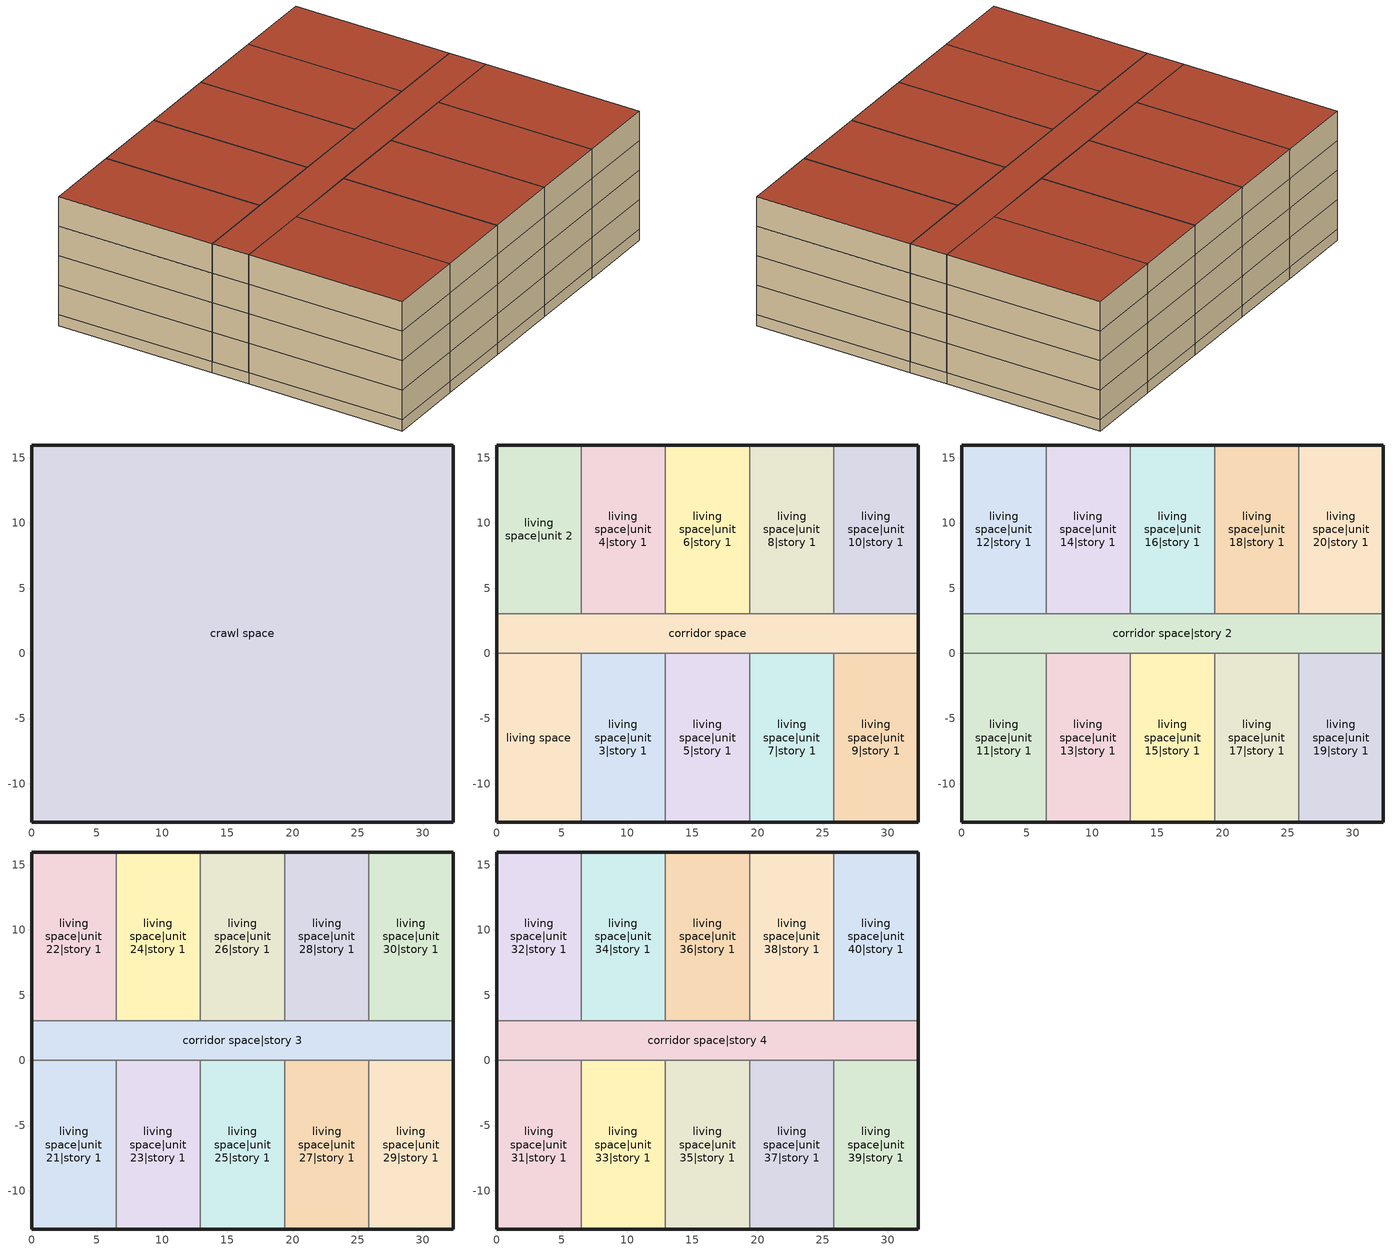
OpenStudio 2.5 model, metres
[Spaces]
crawl space
 floor foundation: 0,0 0,3.05 32.33,3.05 32.33,0 z-0.91; 0,-12.93 0,0 6.47,0 6.47,-12.93 z-0.91; 0,3.05 0,15.98 6.47,15.98 6.47,3.05 z-0.91; 6.47,-12.93 6.47,0 12.93,0 12.93,-12.93 z-0.91; 6.47,3.05 6.47,15.98 12.93,15.98 12.93,3.05 z-0.91; 12.93,-12.93 12.93,0 19.4,0 19.4,-12.93 z-0.91; 12.93,3.05 12.93,15.98 19.4,15.98 19.4,3.05 z-0.91; 19.4,-12.93 19.4,0 25.86,0 25.86,-12.93 z-0.91; 19.4,3.05 19.4,15.98 25.86,15.98 25.86,3.05 z-0.91; 25.86,-12.93 25.86,0 32.33,0 32.33,-12.93 z-0.91; 25.86,3.05 25.86,15.98 32.33,15.98 32.33,3.05 z-0.91
 wall foundation: 0,3.05 0,0 0,-12.93 6.47,-12.93 12.93,-12.93 19.4,-12.93 25.86,-12.93 32.33,-12.93 32.33,0 32.33,3.05 32.33,15.98 25.86,15.98 19.4,15.98 12.93,15.98 6.47,15.98 0,15.98 0,3.05 z-0.91:0
 ceiling adiabatic: 32.33,0 32.33,3.05 0,3.05 0,0 z0
living space
 floor to crawl space: 0,-12.93 0,0 6.47,0 6.47,-12.93 z0
 wall outside: 0,0 0,-12.93 6.47,-12.93 z0:2.44
 wall adiabatic: 6.47,0 0,0 z0:2.44
 wall to living space|unit 3|story 1: 6.47,-12.93 6.47,0 z0:2.44
living space|unit 2
 floor to crawl space: 0,3.05 0,15.98 6.47,15.98 6.47,3.05 z0
 wall outside: 6.47,15.98 0,15.98 0,3.05 z0:2.44
 wall to living space|unit 4|story 1: 6.47,3.05 6.47,15.98 z0:2.44
 wall adiabatic: 0,3.05 6.47,3.05 z0:2.44
living space|unit 3|story 1
 floor to crawl space: 6.47,-12.93 6.47,0 12.93,0 12.93,-12.93 z0
 wall outside: 6.47,-12.93 12.93,-12.93 z0:2.44
 wall adiabatic: 12.93,0 6.47,0 z0:2.44
 wall to living space|unit 5|story 1: 12.93,-12.93 12.93,0 z0:2.44
living space|unit 4|story 1
 floor to crawl space: 6.47,3.05 6.47,15.98 12.93,15.98 12.93,3.05 z0
 wall outside: 12.93,15.98 6.47,15.98 z0:2.44
 wall to living space|unit 6|story 1: 12.93,3.05 12.93,15.98 z0:2.44
 wall adiabatic: 6.47,3.05 12.93,3.05 z0:2.44
living space|unit 5|story 1
 floor to crawl space: 12.93,-12.93 12.93,0 19.4,0 19.4,-12.93 z0
 wall outside: 12.93,-12.93 19.4,-12.93 z0:2.44
 wall adiabatic: 19.4,0 12.93,0 z0:2.44
 wall to living space|unit 7|story 1: 19.4,-12.93 19.4,0 z0:2.44
living space|unit 6|story 1
 floor to crawl space: 12.93,3.05 12.93,15.98 19.4,15.98 19.4,3.05 z0
 wall outside: 19.4,15.98 12.93,15.98 z0:2.44
 wall to living space|unit 8|story 1: 19.4,3.05 19.4,15.98 z0:2.44
 wall adiabatic: 12.93,3.05 19.4,3.05 z0:2.44
living space|unit 7|story 1
 floor to crawl space: 19.4,-12.93 19.4,0 25.86,0 25.86,-12.93 z0
 wall outside: 19.4,-12.93 25.86,-12.93 z0:2.44
 wall adiabatic: 25.86,0 19.4,0 z0:2.44
 wall to living space|unit 9|story 1: 25.86,-12.93 25.86,0 z0:2.44
living space|unit 8|story 1
 floor to crawl space: 19.4,3.05 19.4,15.98 25.86,15.98 25.86,3.05 z0
 wall outside: 25.86,15.98 19.4,15.98 z0:2.44
 wall to living space|unit 10|story 1: 25.86,3.05 25.86,15.98 z0:2.44
 wall adiabatic: 19.4,3.05 25.86,3.05 z0:2.44
living space|unit 9|story 1
 floor to crawl space: 25.86,-12.93 25.86,0 32.33,0 32.33,-12.93 z0
 wall outside: 25.86,-12.93 32.33,-12.93 32.33,0 z0:2.44
 wall adiabatic: 32.33,0 25.86,0 z0:2.44
living space|unit 10|story 1
 floor to crawl space: 25.86,3.05 25.86,15.98 32.33,15.98 32.33,3.05 z0
 wall outside: 32.33,3.05 32.33,15.98 25.86,15.98 z0:2.44
 wall adiabatic: 25.86,3.05 32.33,3.05 z0:2.44
corridor space
 floor adiabatic: 0,0 0,3.05 32.33,3.05 32.33,0 z0
 wall outside: 0,3.05 0,0 / 32.33,0 32.33,3.05 z0:2.44
 wall adiabatic: 0,0 6.47,0 12.93,0 19.4,0 25.86,0 32.33,0 / 32.33,3.05 25.86,3.05 19.4,3.05 12.93,3.05 6.47,3.05 0,3.05 z0:2.44
 ceiling adiabatic: 32.33,0 32.33,3.05 0,3.05 0,0 z2.44
living space|unit 11|story 1
 floor to living space: 0,-12.93 0,0 6.47,0 6.47,-12.93 z2.44
 wall outside: 0,0 0,-12.93 6.47,-12.93 z2.44:4.88
 wall adiabatic: 6.47,0 0,0 z2.44:4.88
 wall to living space|unit 13|story 1: 6.47,-12.93 6.47,0 z2.44:4.88
living space|unit 12|story 1
 floor to living space|unit 2: 0,3.05 0,15.98 6.47,15.98 6.47,3.05 z2.44
 wall outside: 6.47,15.98 0,15.98 0,3.05 z2.44:4.88
 wall to living space|unit 14|story 1: 6.47,3.05 6.47,15.98 z2.44:4.88
 wall adiabatic: 0,3.05 6.47,3.05 z2.44:4.88
living space|unit 13|story 1
 floor to living space|unit 3|story 1: 6.47,-12.93 6.47,0 12.93,0 12.93,-12.93 z2.44
 wall outside: 6.47,-12.93 12.93,-12.93 z2.44:4.88
 wall adiabatic: 12.93,0 6.47,0 z2.44:4.88
 wall to living space|unit 15|story 1: 12.93,-12.93 12.93,0 z2.44:4.88
living space|unit 14|story 1
 floor to living space|unit 4|story 1: 6.47,3.05 6.47,15.98 12.93,15.98 12.93,3.05 z2.44
 wall outside: 12.93,15.98 6.47,15.98 z2.44:4.88
 wall to living space|unit 16|story 1: 12.93,3.05 12.93,15.98 z2.44:4.88
 wall adiabatic: 6.47,3.05 12.93,3.05 z2.44:4.88
living space|unit 15|story 1
 floor to living space|unit 5|story 1: 12.93,-12.93 12.93,0 19.4,0 19.4,-12.93 z2.44
 wall outside: 12.93,-12.93 19.4,-12.93 z2.44:4.88
 wall adiabatic: 19.4,0 12.93,0 z2.44:4.88
 wall to living space|unit 17|story 1: 19.4,-12.93 19.4,0 z2.44:4.88
living space|unit 16|story 1
 floor to living space|unit 6|story 1: 12.93,3.05 12.93,15.98 19.4,15.98 19.4,3.05 z2.44
 wall outside: 19.4,15.98 12.93,15.98 z2.44:4.88
 wall to living space|unit 18|story 1: 19.4,3.05 19.4,15.98 z2.44:4.88
 wall adiabatic: 12.93,3.05 19.4,3.05 z2.44:4.88
living space|unit 17|story 1
 floor to living space|unit 7|story 1: 19.4,-12.93 19.4,0 25.86,0 25.86,-12.93 z2.44
 wall outside: 19.4,-12.93 25.86,-12.93 z2.44:4.88
 wall adiabatic: 25.86,0 19.4,0 z2.44:4.88
 wall to living space|unit 19|story 1: 25.86,-12.93 25.86,0 z2.44:4.88
living space|unit 18|story 1
 floor to living space|unit 8|story 1: 19.4,3.05 19.4,15.98 25.86,15.98 25.86,3.05 z2.44
 wall outside: 25.86,15.98 19.4,15.98 z2.44:4.88
 wall to living space|unit 20|story 1: 25.86,3.05 25.86,15.98 z2.44:4.88
 wall adiabatic: 19.4,3.05 25.86,3.05 z2.44:4.88
living space|unit 19|story 1
 floor to living space|unit 9|story 1: 25.86,-12.93 25.86,0 32.33,0 32.33,-12.93 z2.44
 wall outside: 25.86,-12.93 32.33,-12.93 32.33,0 z2.44:4.88
 wall adiabatic: 32.33,0 25.86,0 z2.44:4.88
living space|unit 20|story 1
 floor to living space|unit 10|story 1: 25.86,3.05 25.86,15.98 32.33,15.98 32.33,3.05 z2.44
 wall outside: 32.33,3.05 32.33,15.98 25.86,15.98 z2.44:4.88
 wall adiabatic: 25.86,3.05 32.33,3.05 z2.44:4.88
corridor space|story 2
 floor adiabatic: 0,0 0,3.05 32.33,3.05 32.33,0 z2.44
 wall outside: 0,3.05 0,0 / 32.33,0 32.33,3.05 z2.44:4.88
 wall adiabatic: 0,0 6.47,0 12.93,0 19.4,0 25.86,0 32.33,0 / 32.33,3.05 25.86,3.05 19.4,3.05 12.93,3.05 6.47,3.05 0,3.05 z2.44:4.88
 ceiling adiabatic: 32.33,0 32.33,3.05 0,3.05 0,0 z4.88
living space|unit 21|story 1
 floor to living space|unit 11|story 1: 0,-12.93 0,0 6.47,0 6.47,-12.93 z4.88
 wall outside: 0,0 0,-12.93 6.47,-12.93 z4.88:7.32
 wall adiabatic: 6.47,0 0,0 z4.88:7.32
 wall to living space|unit 23|story 1: 6.47,-12.93 6.47,0 z4.88:7.32
living space|unit 22|story 1
 floor to living space|unit 12|story 1: 0,3.05 0,15.98 6.47,15.98 6.47,3.05 z4.88
 wall outside: 6.47,15.98 0,15.98 0,3.05 z4.88:7.32
 wall to living space|unit 24|story 1: 6.47,3.05 6.47,15.98 z4.88:7.32
 wall adiabatic: 0,3.05 6.47,3.05 z4.88:7.32
living space|unit 23|story 1
 floor to living space|unit 13|story 1: 6.47,-12.93 6.47,0 12.93,0 12.93,-12.93 z4.88
 wall outside: 6.47,-12.93 12.93,-12.93 z4.88:7.32
 wall adiabatic: 12.93,0 6.47,0 z4.88:7.32
 wall to living space|unit 25|story 1: 12.93,-12.93 12.93,0 z4.88:7.32
living space|unit 24|story 1
 floor to living space|unit 14|story 1: 6.47,3.05 6.47,15.98 12.93,15.98 12.93,3.05 z4.88
 wall outside: 12.93,15.98 6.47,15.98 z4.88:7.32
 wall to living space|unit 26|story 1: 12.93,3.05 12.93,15.98 z4.88:7.32
 wall adiabatic: 6.47,3.05 12.93,3.05 z4.88:7.32
living space|unit 25|story 1
 floor to living space|unit 15|story 1: 12.93,-12.93 12.93,0 19.4,0 19.4,-12.93 z4.88
 wall outside: 12.93,-12.93 19.4,-12.93 z4.88:7.32
 wall adiabatic: 19.4,0 12.93,0 z4.88:7.32
 wall to living space|unit 27|story 1: 19.4,-12.93 19.4,0 z4.88:7.32
living space|unit 26|story 1
 floor to living space|unit 16|story 1: 12.93,3.05 12.93,15.98 19.4,15.98 19.4,3.05 z4.88
 wall outside: 19.4,15.98 12.93,15.98 z4.88:7.32
 wall to living space|unit 28|story 1: 19.4,3.05 19.4,15.98 z4.88:7.32
 wall adiabatic: 12.93,3.05 19.4,3.05 z4.88:7.32
living space|unit 27|story 1
 floor to living space|unit 17|story 1: 19.4,-12.93 19.4,0 25.86,0 25.86,-12.93 z4.88
 wall outside: 19.4,-12.93 25.86,-12.93 z4.88:7.32
 wall adiabatic: 25.86,0 19.4,0 z4.88:7.32
 wall to living space|unit 29|story 1: 25.86,-12.93 25.86,0 z4.88:7.32
living space|unit 28|story 1
 floor to living space|unit 18|story 1: 19.4,3.05 19.4,15.98 25.86,15.98 25.86,3.05 z4.88
 wall outside: 25.86,15.98 19.4,15.98 z4.88:7.32
 wall to living space|unit 30|story 1: 25.86,3.05 25.86,15.98 z4.88:7.32
 wall adiabatic: 19.4,3.05 25.86,3.05 z4.88:7.32
living space|unit 29|story 1
 floor to living space|unit 19|story 1: 25.86,-12.93 25.86,0 32.33,0 32.33,-12.93 z4.88
 wall outside: 25.86,-12.93 32.33,-12.93 32.33,0 z4.88:7.32
 wall adiabatic: 32.33,0 25.86,0 z4.88:7.32
living space|unit 30|story 1
 floor to living space|unit 20|story 1: 25.86,3.05 25.86,15.98 32.33,15.98 32.33,3.05 z4.88
 wall outside: 32.33,3.05 32.33,15.98 25.86,15.98 z4.88:7.32
 wall adiabatic: 25.86,3.05 32.33,3.05 z4.88:7.32
corridor space|story 3
 floor adiabatic: 0,0 0,3.05 32.33,3.05 32.33,0 z4.88
 wall outside: 0,3.05 0,0 / 32.33,0 32.33,3.05 z4.88:7.32
 wall adiabatic: 32.33,3.05 25.86,3.05 19.4,3.05 12.93,3.05 6.47,3.05 0,3.05 / 0,0 6.47,0 12.93,0 19.4,0 25.86,0 32.33,0 z4.88:7.32
 ceiling adiabatic: 32.33,0 32.33,3.05 0,3.05 0,0 z7.32
living space|unit 31|story 1
 floor to living space|unit 21|story 1: 0,-12.93 0,0 6.47,0 6.47,-12.93 z7.32
 wall outside: 0,0 0,-12.93 6.47,-12.93 z7.32:9.75
 wall adiabatic: 6.47,0 0,0 z7.32:9.75
 wall to living space|unit 33|story 1: 6.47,-12.93 6.47,0 z7.32:9.75
 roof outside: 6.47,-12.93 6.47,0 0,0 0,-12.93 z9.75
living space|unit 32|story 1
 floor to living space|unit 22|story 1: 0,3.05 0,15.98 6.47,15.98 6.47,3.05 z7.32
 wall outside: 6.47,15.98 0,15.98 0,3.05 z7.32:9.75
 wall to living space|unit 34|story 1: 6.47,3.05 6.47,15.98 z7.32:9.75
 wall adiabatic: 0,3.05 6.47,3.05 z7.32:9.75
 roof outside: 6.47,3.05 6.47,15.98 0,15.98 0,3.05 z9.75
living space|unit 33|story 1
 floor to living space|unit 23|story 1: 6.47,-12.93 6.47,0 12.93,0 12.93,-12.93 z7.32
 wall outside: 6.47,-12.93 12.93,-12.93 z7.32:9.75
 wall adiabatic: 12.93,0 6.47,0 z7.32:9.75
 wall to living space|unit 35|story 1: 12.93,-12.93 12.93,0 z7.32:9.75
 roof outside: 12.93,-12.93 12.93,0 6.47,0 6.47,-12.93 z9.75
living space|unit 34|story 1
 floor to living space|unit 24|story 1: 6.47,3.05 6.47,15.98 12.93,15.98 12.93,3.05 z7.32
 wall outside: 12.93,15.98 6.47,15.98 z7.32:9.75
 wall to living space|unit 36|story 1: 12.93,3.05 12.93,15.98 z7.32:9.75
 wall adiabatic: 6.47,3.05 12.93,3.05 z7.32:9.75
 roof outside: 12.93,3.05 12.93,15.98 6.47,15.98 6.47,3.05 z9.75
living space|unit 35|story 1
 floor to living space|unit 25|story 1: 12.93,-12.93 12.93,0 19.4,0 19.4,-12.93 z7.32
 wall outside: 12.93,-12.93 19.4,-12.93 z7.32:9.75
 wall adiabatic: 19.4,0 12.93,0 z7.32:9.75
 wall to living space|unit 37|story 1: 19.4,-12.93 19.4,0 z7.32:9.75
 roof outside: 19.4,-12.93 19.4,0 12.93,0 12.93,-12.93 z9.75
living space|unit 36|story 1
 floor to living space|unit 26|story 1: 12.93,3.05 12.93,15.98 19.4,15.98 19.4,3.05 z7.32
 wall outside: 19.4,15.98 12.93,15.98 z7.32:9.75
 wall to living space|unit 38|story 1: 19.4,3.05 19.4,15.98 z7.32:9.75
 wall adiabatic: 12.93,3.05 19.4,3.05 z7.32:9.75
 roof outside: 19.4,3.05 19.4,15.98 12.93,15.98 12.93,3.05 z9.75
living space|unit 37|story 1
 floor to living space|unit 27|story 1: 19.4,-12.93 19.4,0 25.86,0 25.86,-12.93 z7.32
 wall outside: 19.4,-12.93 25.86,-12.93 z7.32:9.75
 wall adiabatic: 25.86,0 19.4,0 z7.32:9.75
 wall to living space|unit 39|story 1: 25.86,-12.93 25.86,0 z7.32:9.75
 roof outside: 25.86,-12.93 25.86,0 19.4,0 19.4,-12.93 z9.75
living space|unit 38|story 1
 floor to living space|unit 28|story 1: 19.4,3.05 19.4,15.98 25.86,15.98 25.86,3.05 z7.32
 wall outside: 25.86,15.98 19.4,15.98 z7.32:9.75
 wall to living space|unit 40|story 1: 25.86,3.05 25.86,15.98 z7.32:9.75
 wall adiabatic: 19.4,3.05 25.86,3.05 z7.32:9.75
 roof outside: 25.86,3.05 25.86,15.98 19.4,15.98 19.4,3.05 z9.75
living space|unit 39|story 1
 floor to living space|unit 29|story 1: 25.86,-12.93 25.86,0 32.33,0 32.33,-12.93 z7.32
 wall outside: 25.86,-12.93 32.33,-12.93 32.33,0 z7.32:9.75
 wall adiabatic: 32.33,0 25.86,0 z7.32:9.75
 roof outside: 32.33,-12.93 32.33,0 25.86,0 25.86,-12.93 z9.75
living space|unit 40|story 1
 floor to living space|unit 30|story 1: 25.86,3.05 25.86,15.98 32.33,15.98 32.33,3.05 z7.32
 wall outside: 32.33,3.05 32.33,15.98 25.86,15.98 z7.32:9.75
 wall adiabatic: 25.86,3.05 32.33,3.05 z7.32:9.75
 roof outside: 32.33,3.05 32.33,15.98 25.86,15.98 25.86,3.05 z9.75
corridor space|story 4
 floor adiabatic: 0,0 0,3.05 32.33,3.05 32.33,0 z7.32
 wall outside: 0,3.05 0,0 / 32.33,0 32.33,3.05 z7.32:9.75
 wall adiabatic: 0,0 6.47,0 12.93,0 19.4,0 25.86,0 32.33,0 / 32.33,3.05 25.86,3.05 19.4,3.05 12.93,3.05 6.47,3.05 0,3.05 z7.32:9.75
 roof outside: 32.33,0 32.33,3.05 0,3.05 0,0 z9.75
[Building]
Building 1: North Axis {deg}=0; Standards Number of Stories=4; Standards Number of Above Ground Stories=4; Standards Building Type=multifamily; Standards Number of Living Units=40
[Site]
Denver Intl Ap_CO_USA: Latitude {deg}=39.83; Longitude {deg}=-104.65; Time Zone {hr}=-7; Elevation {m}=1650
[ClimateZones]
Climate Zone Institution Name 2=Building America; Climate Zone Document Year 2=0; Climate Zone Value 2=Cold
[Site:WaterMainsTemperature]
Calculation Method=Correlation; Annual Average Outdoor Air Temperature {C}=10.8753; Maximum Difference In Monthly Average Outdoor Air Temperatures {deltaC}=23.1524
[Site:GroundTemperature:Deep]
10.8753, 10.8753, 10.8753, 10.8753, 10.8753, 10.8753, 10.8753, 10.8753, 10.8753, 10.8753, 10.8753, 10.8753
[ThermalZone] Use Ideal Air Loads=No
living zone; living zone|unit 2; living zone|unit 3; living zone|unit 4; living zone|unit 5; living zone|unit 6; living zone|unit 7; living zone|unit 8; living zone|unit 9; living zone|unit 10; living zone|unit 11; living zone|unit 12; living zone|unit 13; living zone|unit 14; living zone|unit 15; living zone|unit 16; living zone|unit 17; living zone|unit 18; living zone|unit 19; living zone|unit 20; living zone|unit 21; living zone|unit 22; living zone|unit 23; living zone|unit 24; living zone|unit 25; living zone|unit 26; living zone|unit 27; living zone|unit 28; living zone|unit 29; living zone|unit 30; living zone|unit 31; living zone|unit 32; living zone|unit 33; living zone|unit 34; living zone|unit 35; living zone|unit 36; living zone|unit 37; living zone|unit 38; living zone|unit 39; living zone|unit 40; corridor zone; crawl zone
[Sizing:Zone] Zone Cooling Design Supply Air Temperature Input Method=SupplyAirTemperature; Zone Cooling Design Supply Air Temperature {C}=14; Zone Cooling Design Supply Air Temperature Difference {deltaC}=11.11; Zone Heating Design Supply Air Temperature Input Method=SupplyAirTemperature; Zone Heating Design Supply Air Temperature {C}=40; Zone Heating Design Supply Air Temperature Difference {deltaC}=11.11; Zone Cooling Design Supply Air Humidity Ratio {kg-H2O/kg-air}=0.0085; Zone Heating Design Supply Air Humidity Ratio {kg-H2O/kg-air}=0.008; Cooling Design Air Flow Method=DesignDay; Heating Design Air Flow Method=DesignDay; Account for Dedicated Outdoor Air System=No; Dedicated Outdoor Air System Control Strategy=NeutralSupplyAir; Dedicated Outdoor Air Low Setpoint Temperature for Design {C}=autosize; Dedicated Outdoor Air High Setpoint Temperature for Design {C}=autosize
living zone; living zone|unit 2; living zone|unit 3; living zone|unit 4; living zone|unit 5; living zone|unit 6; living zone|unit 7; living zone|unit 8; living zone|unit 9; living zone|unit 10; living zone|unit 11; living zone|unit 12; living zone|unit 13; living zone|unit 14; living zone|unit 15; living zone|unit 16; living zone|unit 17; living zone|unit 18; living zone|unit 19; living zone|unit 20; living zone|unit 21; living zone|unit 22; living zone|unit 23; living zone|unit 24; living zone|unit 25; living zone|unit 26; living zone|unit 27; living zone|unit 28; living zone|unit 29; living zone|unit 30; living zone|unit 31; living zone|unit 32; living zone|unit 33; living zone|unit 34; living zone|unit 35; living zone|unit 36; living zone|unit 37; living zone|unit 38; living zone|unit 39; living zone|unit 40; corridor zone; crawl zone
[Space]
Name | Space Type | Thermal Zone | Building Unit
living space | Space Type 1 | living zone | unit 1
living space|unit 2 | Space Type 1 | living zone|unit 2 | unit 2
living space|unit 3|story 1 | Space Type 1 | living zone|unit 3 | unit 3
living space|unit 4|story 1 | Space Type 1 | living zone|unit 4 | unit 4
living space|unit 5|story 1 | Space Type 1 | living zone|unit 5 | unit 5
living space|unit 6|story 1 | Space Type 1 | living zone|unit 6 | unit 6
living space|unit 7|story 1 | Space Type 1 | living zone|unit 7 | unit 7
living space|unit 8|story 1 | Space Type 1 | living zone|unit 8 | unit 8
living space|unit 9|story 1 | Space Type 1 | living zone|unit 9 | unit 9
living space|unit 10|story 1 | Space Type 1 | living zone|unit 10 | unit 10
living space|unit 11|story 1 | Space Type 1 | living zone|unit 11 | unit 11
living space|unit 12|story 1 | Space Type 1 | living zone|unit 12 | unit 12
living space|unit 13|story 1 | Space Type 1 | living zone|unit 13 | unit 13
living space|unit 14|story 1 | Space Type 1 | living zone|unit 14 | unit 14
living space|unit 15|story 1 | Space Type 1 | living zone|unit 15 | unit 15
living space|unit 16|story 1 | Space Type 1 | living zone|unit 16 | unit 16
living space|unit 17|story 1 | Space Type 1 | living zone|unit 17 | unit 17
living space|unit 18|story 1 | Space Type 1 | living zone|unit 18 | unit 18
living space|unit 19|story 1 | Space Type 1 | living zone|unit 19 | unit 19
living space|unit 20|story 1 | Space Type 1 | living zone|unit 20 | unit 20
living space|unit 21|story 1 | Space Type 1 | living zone|unit 21 | unit 21
living space|unit 22|story 1 | Space Type 1 | living zone|unit 22 | unit 22
living space|unit 23|story 1 | Space Type 1 | living zone|unit 23 | unit 23
living space|unit 24|story 1 | Space Type 1 | living zone|unit 24 | unit 24
living space|unit 25|story 1 | Space Type 1 | living zone|unit 25 | unit 25
living space|unit 26|story 1 | Space Type 1 | living zone|unit 26 | unit 26
living space|unit 27|story 1 | Space Type 1 | living zone|unit 27 | unit 27
living space|unit 28|story 1 | Space Type 1 | living zone|unit 28 | unit 28
living space|unit 29|story 1 | Space Type 1 | living zone|unit 29 | unit 29
living space|unit 30|story 1 | Space Type 1 | living zone|unit 30 | unit 30
living space|unit 31|story 1 | Space Type 1 | living zone|unit 31 | unit 31
living space|unit 32|story 1 | Space Type 1 | living zone|unit 32 | unit 32
living space|unit 33|story 1 | Space Type 1 | living zone|unit 33 | unit 33
living space|unit 34|story 1 | Space Type 1 | living zone|unit 34 | unit 34
living space|unit 35|story 1 | Space Type 1 | living zone|unit 35 | unit 35
living space|unit 36|story 1 | Space Type 1 | living zone|unit 36 | unit 36
living space|unit 37|story 1 | Space Type 1 | living zone|unit 37 | unit 37
living space|unit 38|story 1 | Space Type 1 | living zone|unit 38 | unit 38
living space|unit 39|story 1 | Space Type 1 | living zone|unit 39 | unit 39
living space|unit 40|story 1 | Space Type 1 | living zone|unit 40 | unit 40
corridor space; corridor space|story 2; corridor space|story 3; corridor space|story 4 | Space Type 2 | corridor zone
crawl space | Space Type 3 | crawl zone
[SpaceType]
Name | Standards Space Type
Space Type 1 | living
Space Type 2 | corridor
Space Type 3 | crawlspace
[BuildingUnit] Building Unit Type=Residential
unit 1; unit 2; unit 3; unit 4; unit 5; unit 6; unit 7; unit 8; unit 9; unit 10; unit 11; unit 12; unit 13; unit 14; unit 15; unit 16; unit 17; unit 18; unit 19; unit 20; unit 21; unit 22; unit 23; unit 24; unit 25; unit 26; unit 27; unit 28; unit 29; unit 30; unit 31; unit 32; unit 33; unit 34; unit 35; unit 36; unit 37; unit 38; unit 39; unit 40; EPWWeatherInfo
